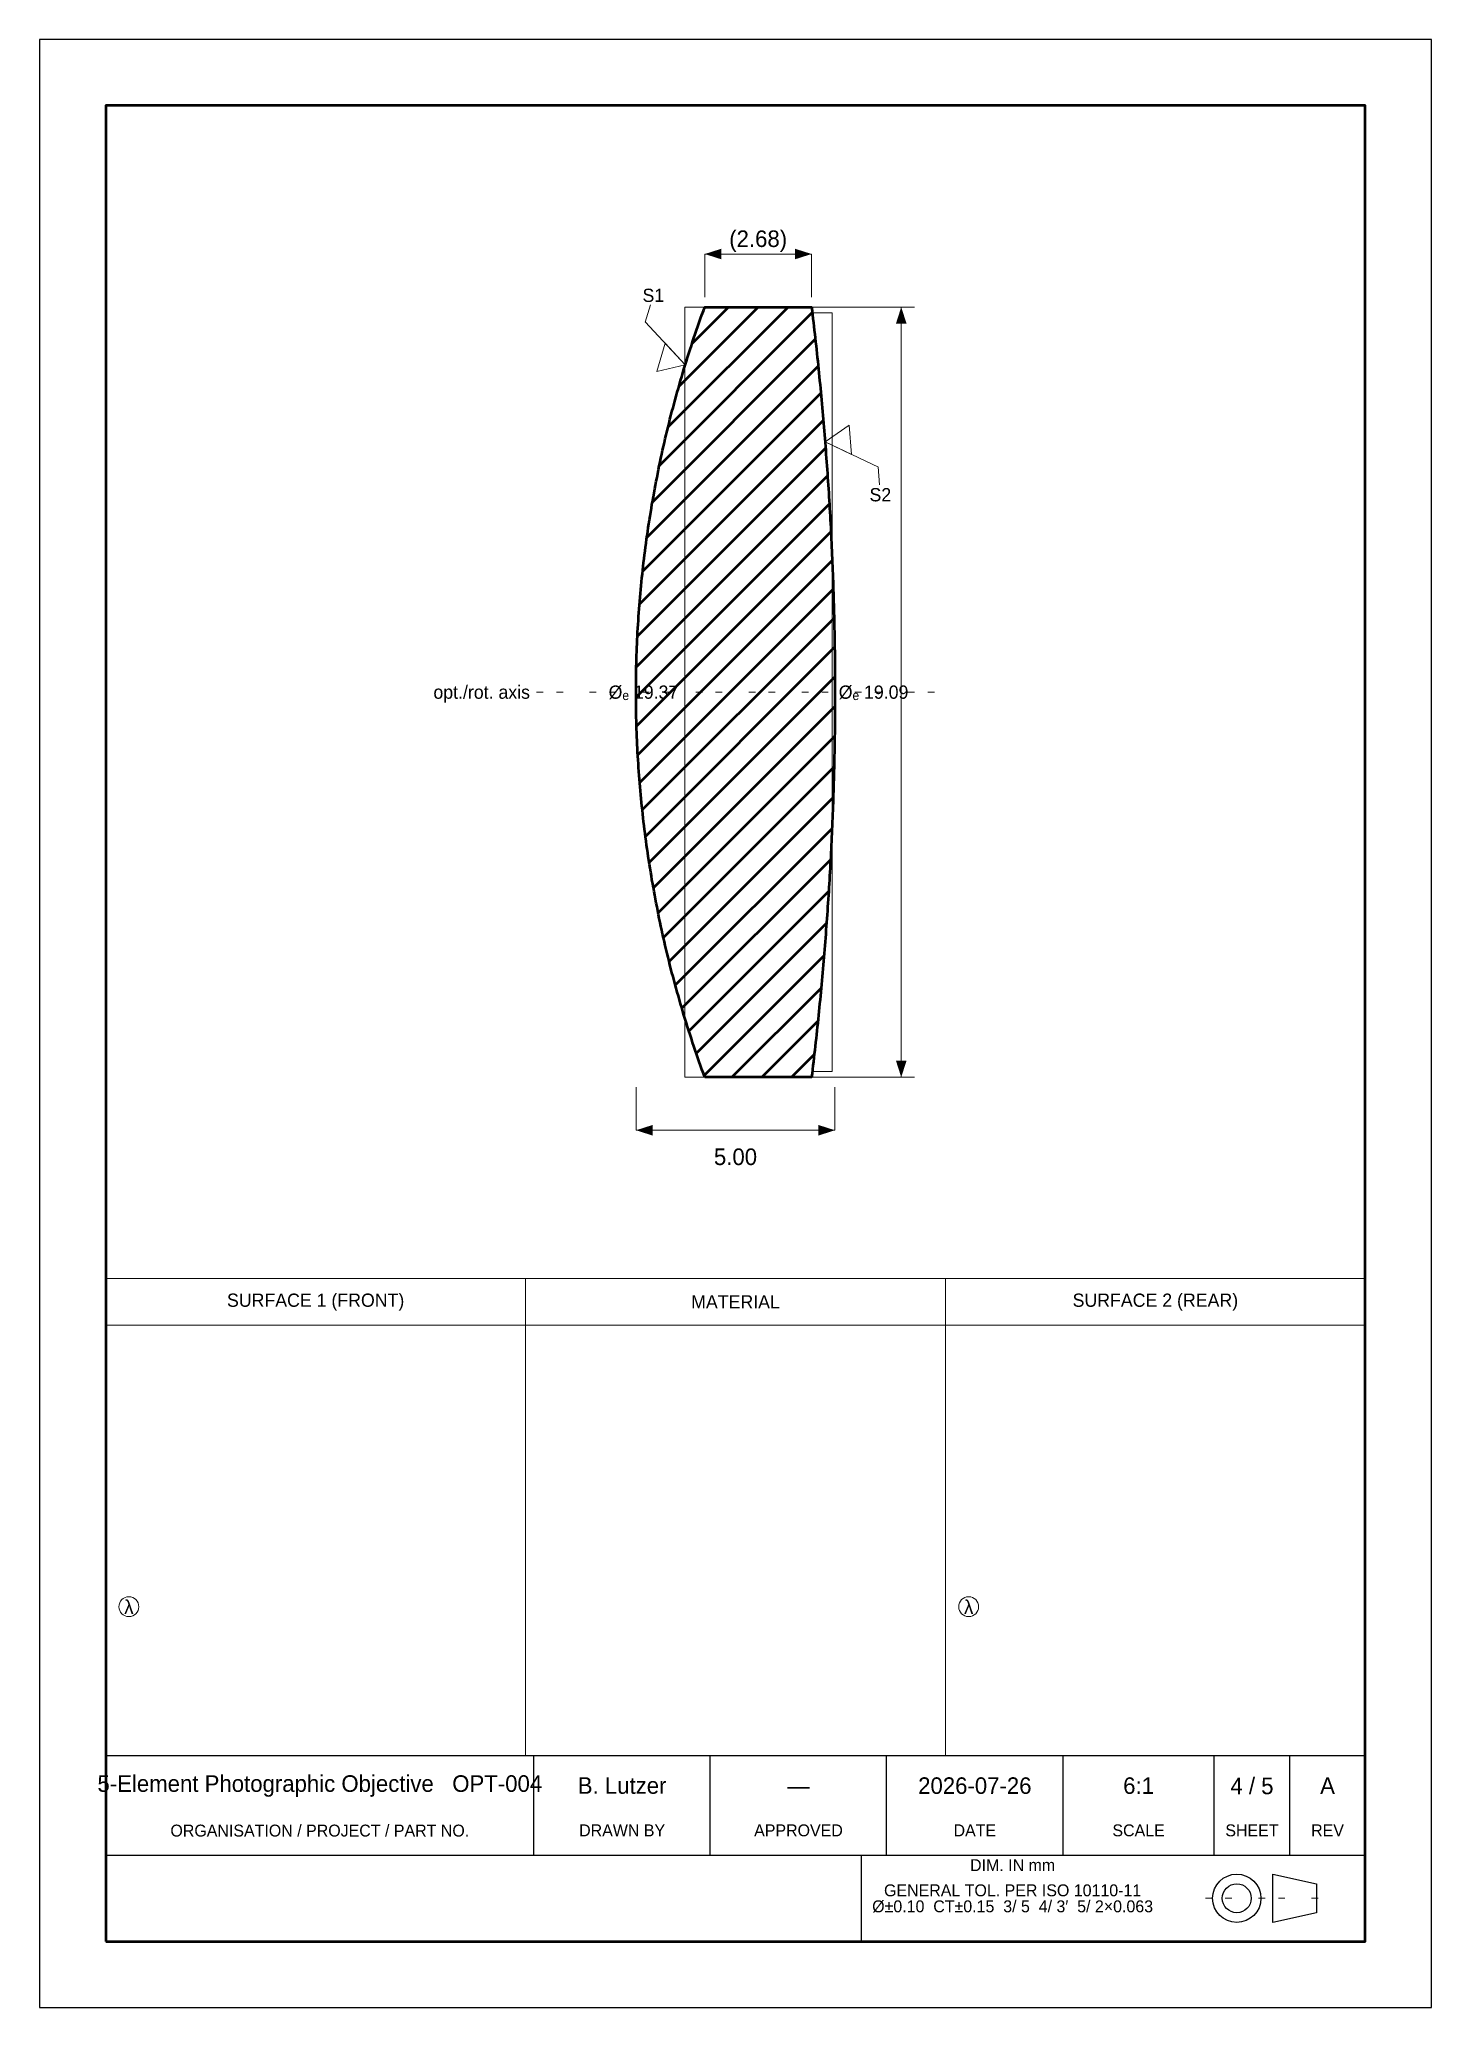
# Model space of a CAD drawing. Header units: millimetres. Extents: x 0 to 210, y 0 to 297.
import ezdxf
from ezdxf.enums import TextEntityAlignment as Align

# ---------------------------------------------------------------- set-up
doc = ezdxf.new("R2010")
doc.units = ezdxf.units.MM
doc.linetypes.add('OPTICAL', pattern=[8, -2, 1, -2, 1, -2])
for name, color, linetype, lineweight in [('AXIS', 8, 'OPTICAL', 13), ('BORDER', 7, 'Continuous', 25), ('CALLOUT', 7, 'Continuous', 13), ('DIMS', 7, 'Continuous', 13), ('OUTLINE', 7, 'Continuous', 50), ('TABLE', 7, 'Continuous', 13)]:
    doc.layers.add(name, color=color, linetype=linetype, lineweight=lineweight)

msp = doc.modelspace()

# ---------------------------------------------------------------- hatches: boundary and pattern name
at = {"layer": 'OUTLINE'}
h = msp.add_hatch(dxfattribs=at)
h.set_pattern_fill('ANSI31')
h.paths.add_polyline_path([(100.37, 140.39), (100.16, 140.98), (99.94, 141.56), (99.73, 142.14), (99.53, 142.73), (99.32, 143.31), (99.12, 143.9), (98.92, 144.48), (98.72, 145.06), (98.53, 145.65), (98.34, 146.23), (98.15, 146.82), (97.96, 147.4), (97.77, 147.98), (97.59, 148.57), (97.41, 149.15), (97.23, 149.74), (97.06, 150.32), (96.88, 150.9), (96.71, 151.49), (96.54, 152.07), (96.38, 152.66), (96.21, 153.24), (96.05, 153.82), (95.89, 154.41), (95.73, 154.99), (95.58, 155.58), (95.42, 156.16), (95.27, 156.74), (95.12, 157.33), (94.98, 157.91), (94.83, 158.5), (94.69, 159.08), (94.55, 159.66), (94.41, 160.25), (94.28, 160.83), (94.14, 161.42), (94.01, 162), (93.88, 162.58), (93.76, 163.17), (93.63, 163.75), (93.51, 164.34), (93.39, 164.92), (93.27, 165.5), (93.16, 166.09), (93.04, 166.67), (92.93, 167.26), (92.82, 167.84), (92.71, 168.42), (92.61, 169.01), (92.51, 169.59), (92.4, 170.18), (92.31, 170.76), (92.21, 171.34), (92.11, 171.93), (92.02, 172.51), (91.93, 173.1), (91.84, 173.68), (91.76, 174.26), (91.67, 174.85), (91.59, 175.43), (91.51, 176.02), (91.43, 176.6), (91.36, 177.18), (91.28, 177.77), (91.21, 178.35), (91.14, 178.94), (91.08, 179.52), (91.01, 180.1), (90.95, 180.69), (90.89, 181.27), (90.83, 181.86), (90.77, 182.44), (90.71, 183.02), (90.66, 183.61), (90.61, 184.19), (90.56, 184.78), (90.51, 185.36), (90.47, 185.94), (90.43, 186.53), (90.39, 187.11), (90.35, 187.7), (90.31, 188.28), (90.28, 188.86), (90.24, 189.45), (90.21, 190.03), (90.19, 190.62), (90.16, 191.2), (90.13, 191.78), (90.11, 192.37), (90.09, 192.95), (90.07, 193.54), (90.06, 194.12), (90.04, 194.7), (90.03, 195.29), (90.02, 195.87), (90.01, 196.46), (90.01, 197.04), (90, 197.62), (90, 198.21), (90, 198.79), (90, 199.38), (90.01, 199.96), (90.01, 200.54), (90.02, 201.13), (90.03, 201.71), (90.04, 202.3), (90.06, 202.88), (90.07, 203.46), (90.09, 204.05), (90.11, 204.63), (90.13, 205.22), (90.16, 205.8), (90.19, 206.38), (90.21, 206.97), (90.24, 207.55), (90.28, 208.14), (90.31, 208.72), (90.35, 209.3), (90.39, 209.89), (90.43, 210.47), (90.47, 211.06), (90.51, 211.64), (90.56, 212.22), (90.61, 212.81), (90.66, 213.39), (90.71, 213.98), (90.77, 214.56), (90.83, 215.14), (90.89, 215.73), (90.95, 216.31), (91.01, 216.9), (91.08, 217.48), (91.14, 218.06), (91.21, 218.65), (91.28, 219.23), (91.36, 219.82), (91.43, 220.4), (91.51, 220.98), (91.59, 221.57), (91.67, 222.15), (91.76, 222.74), (91.84, 223.32), (91.93, 223.9), (92.02, 224.49), (92.11, 225.07), (92.21, 225.66), (92.31, 226.24), (92.4, 226.82), (92.51, 227.41), (92.61, 227.99), (92.71, 228.58), (92.82, 229.16), (92.93, 229.74), (93.04, 230.33), (93.16, 230.91), (93.27, 231.5), (93.39, 232.08), (93.51, 232.66), (93.63, 233.25), (93.76, 233.83), (93.88, 234.42), (94.01, 235), (94.14, 235.58), (94.28, 236.17), (94.41, 236.75), (94.55, 237.34), (94.69, 237.92), (94.83, 238.5), (94.98, 239.09), (95.12, 239.67), (95.27, 240.26), (95.42, 240.84), (95.58, 241.42), (95.73, 242.01), (95.89, 242.59), (96.05, 243.18), (96.21, 243.76), (96.38, 244.34), (96.54, 244.93), (96.71, 245.51), (96.88, 246.1), (97.06, 246.68), (97.23, 247.26), (97.41, 247.85), (97.59, 248.43), (97.77, 249.02), (97.96, 249.6), (98.15, 250.18), (98.34, 250.77), (98.53, 251.35), (98.72, 251.94), (98.92, 252.52), (99.12, 253.1), (99.32, 253.69), (99.53, 254.27), (99.73, 254.86), (99.94, 255.44), (100.16, 256.02), (100.37, 256.61), (116.47, 256.61), (116.47, 256.61), (116.54, 256.02), (116.61, 255.44), (116.68, 254.86), (116.75, 254.27), (116.82, 253.69), (116.88, 253.1), (116.95, 252.52), (117.02, 251.94), (117.08, 251.35), (117.15, 250.77), (117.21, 250.18), (117.27, 249.6), (117.33, 249.02), (117.4, 248.43), (117.46, 247.85), (117.52, 247.26), (117.58, 246.68), (117.63, 246.1), (117.69, 245.51), (117.75, 244.93), (117.81, 244.34), (117.86, 243.76), (117.92, 243.18), (117.97, 242.59), (118.02, 242.01), (118.08, 241.42), (118.13, 240.84), (118.18, 240.26), (118.23, 239.67), (118.28, 239.09), (118.33, 238.5), (118.38, 237.92), (118.43, 237.34), (118.47, 236.75), (118.52, 236.17), (118.57, 235.58), (118.61, 235), (118.65, 234.42), (118.7, 233.83), (118.74, 233.25), (118.78, 232.66), (118.82, 232.08), (118.86, 231.5), (118.9, 230.91), (118.94, 230.33), (118.98, 229.74), (119.02, 229.16), (119.06, 228.58), (119.09, 227.99), (119.13, 227.41), (119.16, 226.82), (119.2, 226.24), (119.23, 225.66), (119.26, 225.07), (119.3, 224.49), (119.33, 223.9), (119.36, 223.32), (119.39, 222.74), (119.42, 222.15), (119.45, 221.57), (119.47, 220.98), (119.5, 220.4), (119.53, 219.82), (119.55, 219.23), (119.58, 218.65), (119.6, 218.06), (119.62, 217.48), (119.65, 216.9), (119.67, 216.31), (119.69, 215.73), (119.71, 215.14), (119.73, 214.56), (119.75, 213.98), (119.77, 213.39), (119.79, 212.81), (119.8, 212.22), (119.82, 211.64), (119.84, 211.06), (119.85, 210.47), (119.86, 209.89), (119.88, 209.3), (119.89, 208.72), (119.9, 208.14), (119.91, 207.55), (119.93, 206.97), (119.94, 206.38), (119.94, 205.8), (119.95, 205.22), (119.96, 204.63), (119.97, 204.05), (119.97, 203.46), (119.98, 202.88), (119.98, 202.3), (119.99, 201.71), (119.99, 201.13), (120, 200.54), (120, 199.96), (120, 199.38), (120, 198.79), (120, 198.21), (120, 197.62), (120, 197.04), (120, 196.46), (119.99, 195.87), (119.99, 195.29), (119.98, 194.7), (119.98, 194.12), (119.97, 193.54), (119.97, 192.95), (119.96, 192.37), (119.95, 191.78), (119.94, 191.2), (119.94, 190.62), (119.93, 190.03), (119.91, 189.45), (119.9, 188.86), (119.89, 188.28), (119.88, 187.7), (119.86, 187.11), (119.85, 186.53), (119.84, 185.94), (119.82, 185.36), (119.8, 184.78), (119.79, 184.19), (119.77, 183.61), (119.75, 183.02), (119.73, 182.44), (119.71, 181.86), (119.69, 181.27), (119.67, 180.69), (119.65, 180.1), (119.62, 179.52), (119.6, 178.94), (119.58, 178.35), (119.55, 177.77), (119.53, 177.18), (119.5, 176.6), (119.47, 176.02), (119.45, 175.43), (119.42, 174.85), (119.39, 174.26), (119.36, 173.68), (119.33, 173.1), (119.3, 172.51), (119.26, 171.93), (119.23, 171.34), (119.2, 170.76), (119.16, 170.18), (119.13, 169.59), (119.09, 169.01), (119.06, 168.42), (119.02, 167.84), (118.98, 167.26), (118.94, 166.67), (118.9, 166.09), (118.86, 165.5), (118.82, 164.92), (118.78, 164.34), (118.74, 163.75), (118.7, 163.17), (118.65, 162.58), (118.61, 162), (118.57, 161.42), (118.52, 160.83), (118.47, 160.25), (118.43, 159.66), (118.38, 159.08), (118.33, 158.5), (118.28, 157.91), (118.23, 157.33), (118.18, 156.74), (118.13, 156.16), (118.08, 155.58), (118.02, 154.99), (117.97, 154.41), (117.92, 153.82), (117.86, 153.24), (117.81, 152.66), (117.75, 152.07), (117.69, 151.49), (117.63, 150.9), (117.58, 150.32), (117.52, 149.74), (117.46, 149.15), (117.4, 148.57), (117.33, 147.98), (117.27, 147.4), (117.21, 146.82), (117.15, 146.23), (117.08, 145.65), (117.02, 145.06), (116.95, 144.48), (116.88, 143.9), (116.82, 143.31), (116.75, 142.73), (116.68, 142.14), (116.61, 141.56), (116.54, 140.98), (116.47, 140.39), (100.37, 140.39)])

# ---------------------------------------------------------------- linework, layer by layer
at = {"layer": 'AXIS'}
for p, q in [((75, 198.5), (135, 198.5)), ((175.88, 16.5), (194.45, 16.5))]:
    msp.add_line(p, q, dxfattribs=at)
at = {"layer": 'BORDER'}
for p, q in [((74.6, 23), (74.6, 38)), ((101.2, 23), (101.2, 38)), ((127.8, 23), (127.8, 38)), ((154.4, 23), (154.4, 38)), ((177.2, 23), (177.2, 38)), ((188.6, 23), (188.6, 38)), ((10, 23), (200, 23)), ((124, 10), (124, 23))]:
    msp.add_line(p, q, dxfattribs=at)
for points in [[(0, 0), (210, 0), (210, 297), (0, 297)], [(10, 10), (200, 10), (200, 38), (10, 38)], [(186.07, 20.14), (192.63, 18.68), (192.63, 14.32), (186.07, 12.86)]]:
    msp.add_lwpolyline(points, close=True, dxfattribs=at)
at = {"layer": 'BORDER', "lineweight": 50}
msp.add_lwpolyline([(10, 10), (200, 10), (200, 287), (10, 287)], close=True, dxfattribs=at)
at = {"layer": 'BORDER'}
for radius in [3.64, 2.18]:
    msp.add_circle((180.61, 16.5), radius, dxfattribs=at)
at = {"layer": 'CALLOUT'}
for p, q in [((91.37, 254.34), (92.17, 256.95)), ((97.42, 247.89), (91.36, 254.4)), ((118.51, 236.27), (126.55, 232.45)), ((126.52, 232.5), (126.73, 229.78))]:
    msp.add_line(p, q, dxfattribs=at)
for points in [[(97.42, 247.89), (93.11, 246.9), (94.41, 251.14)], [(118.51, 236.27), (122.16, 238.78), (122.51, 234.36)]]:
    msp.add_lwpolyline(points, close=True, dxfattribs=at)
at = {"layer": 'DIMS'}
for p, q in [((100.37, 258.11), (100.37, 264.61)), ((100.37, 264.61), (116.47, 264.61)), ((116.47, 258.11), (116.47, 264.61)), ((100.37, 256.61), (97.37, 256.61)), ((97.37, 140.39), (97.37, 256.61)), ((116.47, 256.61), (132, 256.61)), ((116.57, 255.76), (119.57, 255.76)), ((119.57, 141.24), (119.57, 255.76)), ((130, 256.61), (130, 140.39)), ((100.37, 140.39), (97.37, 140.39)), ((100.37, 140.39), (132, 140.39)), ((116.57, 141.24), (119.57, 141.24)), ((90, 138.89), (90, 132.39)), ((120, 138.89), (120, 132.39)), ((90, 132.39), (120, 132.39))]:
    msp.add_line(p, q, dxfattribs=at)
for points in [[(100.37, 264.61), (102.87, 263.81), (102.87, 265.41)], [(116.47, 264.61), (113.97, 265.41), (113.97, 263.81)], [(130, 256.61), (129.2, 254.11), (130.8, 254.11)], [(130, 140.39), (130.8, 142.89), (129.2, 142.89)], [(90, 132.39), (92.5, 131.59), (92.5, 133.19)], [(120, 132.39), (117.5, 133.19), (117.5, 131.59)]]:
    msp.add_solid(points, dxfattribs=at)
at = {"layer": 'OUTLINE', "lineweight": 50}
msp.add_lwpolyline([(100.37, 140.39), (100.16, 140.98), (99.94, 141.56), (99.73, 142.14), (99.53, 142.73), (99.32, 143.31), (99.12, 143.9), (98.92, 144.48), (98.72, 145.06), (98.53, 145.65), (98.34, 146.23), (98.15, 146.82), (97.96, 147.4), (97.77, 147.98), (97.59, 148.57), (97.41, 149.15), (97.23, 149.74), (97.06, 150.32), (96.88, 150.9), (96.71, 151.49), (96.54, 152.07), (96.38, 152.66), (96.21, 153.24), (96.05, 153.82), (95.89, 154.41), (95.73, 154.99), (95.58, 155.58), (95.42, 156.16), (95.27, 156.74), (95.12, 157.33), (94.98, 157.91), (94.83, 158.5), (94.69, 159.08), (94.55, 159.66), (94.41, 160.25), (94.28, 160.83), (94.14, 161.42), (94.01, 162), (93.88, 162.58), (93.76, 163.17), (93.63, 163.75), (93.51, 164.34), (93.39, 164.92), (93.27, 165.5), (93.16, 166.09), (93.04, 166.67), (92.93, 167.26), (92.82, 167.84), (92.71, 168.42), (92.61, 169.01), (92.51, 169.59), (92.4, 170.18), (92.31, 170.76), (92.21, 171.34), (92.11, 171.93), (92.02, 172.51), (91.93, 173.1), (91.84, 173.68), (91.76, 174.26), (91.67, 174.85), (91.59, 175.43), (91.51, 176.02), (91.43, 176.6), (91.36, 177.18), (91.28, 177.77), (91.21, 178.35), (91.14, 178.94), (91.08, 179.52), (91.01, 180.1), (90.95, 180.69), (90.89, 181.27), (90.83, 181.86), (90.77, 182.44), (90.71, 183.02), (90.66, 183.61), (90.61, 184.19), (90.56, 184.78), (90.51, 185.36), (90.47, 185.94), (90.43, 186.53), (90.39, 187.11), (90.35, 187.7), (90.31, 188.28), (90.28, 188.86), (90.24, 189.45), (90.21, 190.03), (90.19, 190.62), (90.16, 191.2), (90.13, 191.78), (90.11, 192.37), (90.09, 192.95), (90.07, 193.54), (90.06, 194.12), (90.04, 194.7), (90.03, 195.29), (90.02, 195.87), (90.01, 196.46), (90.01, 197.04), (90, 197.62), (90, 198.21), (90, 198.79), (90, 199.38), (90.01, 199.96), (90.01, 200.54), (90.02, 201.13), (90.03, 201.71), (90.04, 202.3), (90.06, 202.88), (90.07, 203.46), (90.09, 204.05), (90.11, 204.63), (90.13, 205.22), (90.16, 205.8), (90.19, 206.38), (90.21, 206.97), (90.24, 207.55), (90.28, 208.14), (90.31, 208.72), (90.35, 209.3), (90.39, 209.89), (90.43, 210.47), (90.47, 211.06), (90.51, 211.64), (90.56, 212.22), (90.61, 212.81), (90.66, 213.39), (90.71, 213.98), (90.77, 214.56), (90.83, 215.14), (90.89, 215.73), (90.95, 216.31), (91.01, 216.9), (91.08, 217.48), (91.14, 218.06), (91.21, 218.65), (91.28, 219.23), (91.36, 219.82), (91.43, 220.4), (91.51, 220.98), (91.59, 221.57), (91.67, 222.15), (91.76, 222.74), (91.84, 223.32), (91.93, 223.9), (92.02, 224.49), (92.11, 225.07), (92.21, 225.66), (92.31, 226.24), (92.4, 226.82), (92.51, 227.41), (92.61, 227.99), (92.71, 228.58), (92.82, 229.16), (92.93, 229.74), (93.04, 230.33), (93.16, 230.91), (93.27, 231.5), (93.39, 232.08), (93.51, 232.66), (93.63, 233.25), (93.76, 233.83), (93.88, 234.42), (94.01, 235), (94.14, 235.58), (94.28, 236.17), (94.41, 236.75), (94.55, 237.34), (94.69, 237.92), (94.83, 238.5), (94.98, 239.09), (95.12, 239.67), (95.27, 240.26), (95.42, 240.84), (95.58, 241.42), (95.73, 242.01), (95.89, 242.59), (96.05, 243.18), (96.21, 243.76), (96.38, 244.34), (96.54, 244.93), (96.71, 245.51), (96.88, 246.1), (97.06, 246.68), (97.23, 247.26), (97.41, 247.85), (97.59, 248.43), (97.77, 249.02), (97.96, 249.6), (98.15, 250.18), (98.34, 250.77), (98.53, 251.35), (98.72, 251.94), (98.92, 252.52), (99.12, 253.1), (99.32, 253.69), (99.53, 254.27), (99.73, 254.86), (99.94, 255.44), (100.16, 256.02), (100.37, 256.61), (116.47, 256.61), (116.47, 256.61), (116.54, 256.02), (116.61, 255.44), (116.68, 254.86), (116.75, 254.27), (116.82, 253.69), (116.88, 253.1), (116.95, 252.52), (117.02, 251.94), (117.08, 251.35), (117.15, 250.77), (117.21, 250.18), (117.27, 249.6), (117.33, 249.02), (117.4, 248.43), (117.46, 247.85), (117.52, 247.26), (117.58, 246.68), (117.63, 246.1), (117.69, 245.51), (117.75, 244.93), (117.81, 244.34), (117.86, 243.76), (117.92, 243.18), (117.97, 242.59), (118.02, 242.01), (118.08, 241.42), (118.13, 240.84), (118.18, 240.26), (118.23, 239.67), (118.28, 239.09), (118.33, 238.5), (118.38, 237.92), (118.43, 237.34), (118.47, 236.75), (118.52, 236.17), (118.57, 235.58), (118.61, 235), (118.65, 234.42), (118.7, 233.83), (118.74, 233.25), (118.78, 232.66), (118.82, 232.08), (118.86, 231.5), (118.9, 230.91), (118.94, 230.33), (118.98, 229.74), (119.02, 229.16), (119.06, 228.58), (119.09, 227.99), (119.13, 227.41), (119.16, 226.82), (119.2, 226.24), (119.23, 225.66), (119.26, 225.07), (119.3, 224.49), (119.33, 223.9), (119.36, 223.32), (119.39, 222.74), (119.42, 222.15), (119.45, 221.57), (119.47, 220.98), (119.5, 220.4), (119.53, 219.82), (119.55, 219.23), (119.58, 218.65), (119.6, 218.06), (119.62, 217.48), (119.65, 216.9), (119.67, 216.31), (119.69, 215.73), (119.71, 215.14), (119.73, 214.56), (119.75, 213.98), (119.77, 213.39), (119.79, 212.81), (119.8, 212.22), (119.82, 211.64), (119.84, 211.06), (119.85, 210.47), (119.86, 209.89), (119.88, 209.3), (119.89, 208.72), (119.9, 208.14), (119.91, 207.55), (119.93, 206.97), (119.94, 206.38), (119.94, 205.8), (119.95, 205.22), (119.96, 204.63), (119.97, 204.05), (119.97, 203.46), (119.98, 202.88), (119.98, 202.3), (119.99, 201.71), (119.99, 201.13), (120, 200.54), (120, 199.96), (120, 199.38), (120, 198.79), (120, 198.21), (120, 197.62), (120, 197.04), (120, 196.46), (119.99, 195.87), (119.99, 195.29), (119.98, 194.7), (119.98, 194.12), (119.97, 193.54), (119.97, 192.95), (119.96, 192.37), (119.95, 191.78), (119.94, 191.2), (119.94, 190.62), (119.93, 190.03), (119.91, 189.45), (119.9, 188.86), (119.89, 188.28), (119.88, 187.7), (119.86, 187.11), (119.85, 186.53), (119.84, 185.94), (119.82, 185.36), (119.8, 184.78), (119.79, 184.19), (119.77, 183.61), (119.75, 183.02), (119.73, 182.44), (119.71, 181.86), (119.69, 181.27), (119.67, 180.69), (119.65, 180.1), (119.62, 179.52), (119.6, 178.94), (119.58, 178.35), (119.55, 177.77), (119.53, 177.18), (119.5, 176.6), (119.47, 176.02), (119.45, 175.43), (119.42, 174.85), (119.39, 174.26), (119.36, 173.68), (119.33, 173.1), (119.3, 172.51), (119.26, 171.93), (119.23, 171.34), (119.2, 170.76), (119.16, 170.18), (119.13, 169.59), (119.09, 169.01), (119.06, 168.42), (119.02, 167.84), (118.98, 167.26), (118.94, 166.67), (118.9, 166.09), (118.86, 165.5), (118.82, 164.92), (118.78, 164.34), (118.74, 163.75), (118.7, 163.17), (118.65, 162.58), (118.61, 162), (118.57, 161.42), (118.52, 160.83), (118.47, 160.25), (118.43, 159.66), (118.38, 159.08), (118.33, 158.5), (118.28, 157.91), (118.23, 157.33), (118.18, 156.74), (118.13, 156.16), (118.08, 155.58), (118.02, 154.99), (117.97, 154.41), (117.92, 153.82), (117.86, 153.24), (117.81, 152.66), (117.75, 152.07), (117.69, 151.49), (117.63, 150.9), (117.58, 150.32), (117.52, 149.74), (117.46, 149.15), (117.4, 148.57), (117.33, 147.98), (117.27, 147.4), (117.21, 146.82), (117.15, 146.23), (117.08, 145.65), (117.02, 145.06), (116.95, 144.48), (116.88, 143.9), (116.82, 143.31), (116.75, 142.73), (116.68, 142.14), (116.61, 141.56), (116.54, 140.98), (116.47, 140.39), (100.37, 140.39)], close=True, dxfattribs=at)
at = {"layer": 'TABLE'}
for p, q in [((73.33, 38), (73.33, 110)), ((136.67, 38), (136.67, 110)), ((10, 103), (200, 103))]:
    msp.add_line(p, q, dxfattribs=at)
msp.add_lwpolyline([(10, 38), (200, 38), (200, 110), (10, 110)], close=True, dxfattribs=at)
for centre in [(13.5, 60.5), (140.17, 60.5)]:
    msp.add_circle(centre, 1.5, dxfattribs=at)

# ---------------------------------------------------------------- texts
at = {"layer": 'AXIS'}
msp.add_text('opt./rot. axis', height=2, dxfattribs=at).set_placement((74, 198.5), align=Align.MIDDLE_RIGHT)
at = {"layer": 'BORDER'}
for s, height, p in [('5-Element Photographic Objective   OPT-004', 2.5, (42.3, 33.5)), ('B. Lutzer', 2.5, (87.9, 33.5)), ('—', 2.5, (114.5, 33.5)), ('2026-07-26', 2.5, (141.1, 33.5)), ('6:1', 2.5, (165.8, 33.5)), ('4 / 5', 2.5, (182.9, 33.5)), ('A', 2.5, (194.3, 33.5)), ('ORGANISATION / PROJECT / PART NO.', 1.8, (42.3, 26.75)), ('DRAWN BY', 1.8, (87.9, 26.75)), ('APPROVED', 1.8, (114.5, 26.75)), ('DATE', 1.8, (141.1, 26.75)), ('SCALE', 1.8, (165.8, 26.75)), ('SHEET', 1.8, (182.9, 26.75)), ('REV', 1.8, (194.3, 26.75)), ('DIM. IN mm', 1.8, (146.8, 21.5)), ('GENERAL TOL. PER ISO 10110-11', 1.8, (146.8, 17.7)), ('Ø±0.10  CT±0.15  3/ 5  4/ 3′  5/ 2×0.063', 1.8, (146.8, 15.3))]:
    msp.add_text(s, height=height, dxfattribs=at).set_placement(p, align=Align.MIDDLE)
at = {"layer": 'CALLOUT'}
for s, p in [('S1', (92.61, 258.38)), ('S2', (126.85, 228.29))]:
    msp.add_text(s, height=2, dxfattribs=at).set_placement(p, align=Align.MIDDLE)
at = {"layer": 'DIMS'}
for s, p in [('(2.68)', (108.42, 266.61)), ('5.00', (105, 128.39))]:
    msp.add_text(s, height=2.5, dxfattribs=at).set_placement(p, align=Align.MIDDLE)
msp.add_text('Øₑ 19.37', height=2, dxfattribs=at).set_placement((96.37, 198.5), align=Align.MIDDLE_RIGHT)
msp.add_text('Øₑ 19.09', height=2, dxfattribs=at).set_placement((120.57, 198.5), align=Align.MIDDLE_LEFT)
at = {"layer": 'TABLE'}
for s, height, p in [('SURFACE 1 (FRONT)', 2, (41.67, 106.5)), ('MATERIAL', 2, (105, 106.5)), ('SURFACE 2 (REAR)', 2, (168.33, 106.5)), ('λ', 2.1, (13.5, 60.5)), ('λ', 2.1, (140.17, 60.5))]:
    msp.add_text(s, height=height, dxfattribs=at).set_placement(p, align=Align.MIDDLE)

doc.saveas('drawing.dxf')
